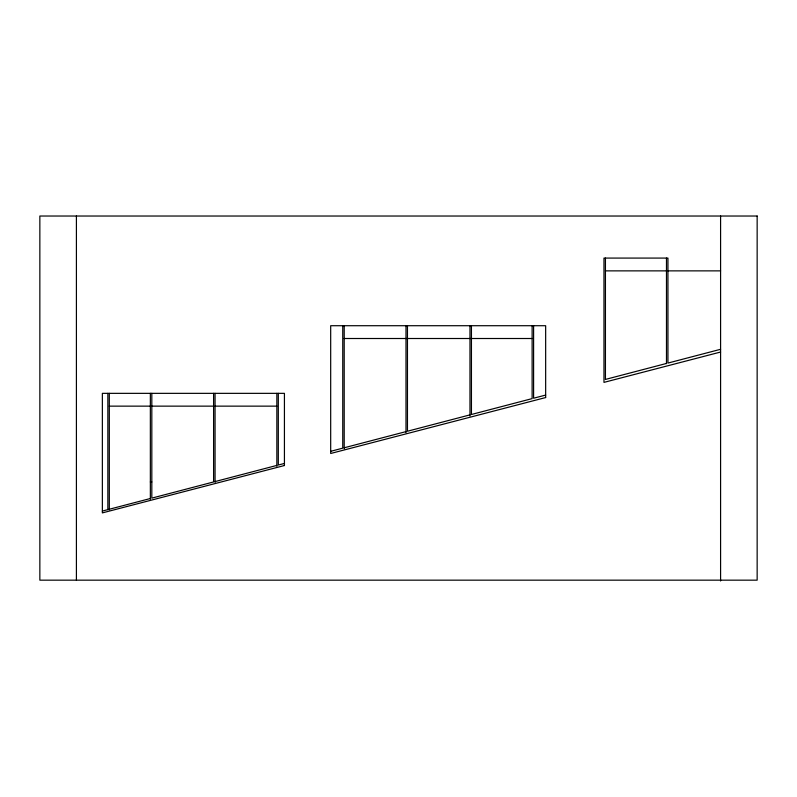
<?xml version="1.0" encoding="UTF-8"?>
<svg xmlns="http://www.w3.org/2000/svg" width="797" height="797" viewBox="0 0 797 797"><rect width="100%" height="100%" fill="white"/><g stroke="black" fill="none" stroke-linecap="round" stroke-linejoin="round"><path stroke-width="1.2" d="M102.365 511.066L150.354 498.514M215.06 481.577L276.848 465.408M284.429 463.426L278.312 465.03L278.312 393.349M330.685 451.321L342.75 448.163L342.75 325.714M344.204 447.784L405.992 431.615M469.971 414.878L407.456 431.237L407.456 325.714M545.656 395.073L533.591 398.231L533.591 325.714M605.431 379.432L666.481 363.452M720.588 349.295L667.946 363.073L667.946 258.079L603.967 258.079L603.967 382.381L720.588 352.035M605.431 270.87L666.481 270.87M667.946 270.87L720.588 270.87M344.204 338.506L532.127 338.506M109.309 406.141L150.354 406.141M151.819 406.141L213.596 406.141M215.06 406.141L276.848 406.141M150.354 481.956L151.819 481.956M720.588 216.027L720.588 580.973M666.481 258.079L666.481 363.631M605.431 258.079L605.431 379.521M532.127 325.714L532.127 398.61L471.435 414.49L471.435 325.714M469.971 325.714L469.971 416.004M405.992 325.714L405.992 432.651M344.204 325.714L344.204 448.721M276.848 393.349L276.848 466.255M215.06 393.349L215.06 482.334M213.596 393.349L213.596 481.956L151.819 498.125L151.819 393.349M150.354 393.349L150.354 499.171M109.309 393.349L109.309 509.851M107.854 393.349L107.854 509.632M76.412 216.027L76.412 580.166M284.429 465.518L102.365 512.899L102.365 393.349L284.429 393.349L284.429 465.518M545.656 397.554L330.685 453.483L330.685 325.714L545.656 325.714L545.656 397.554M757.15 216.027L39.85 216.027L39.85 580.166L757.15 580.166L757.15 216.027"/></g></svg>
